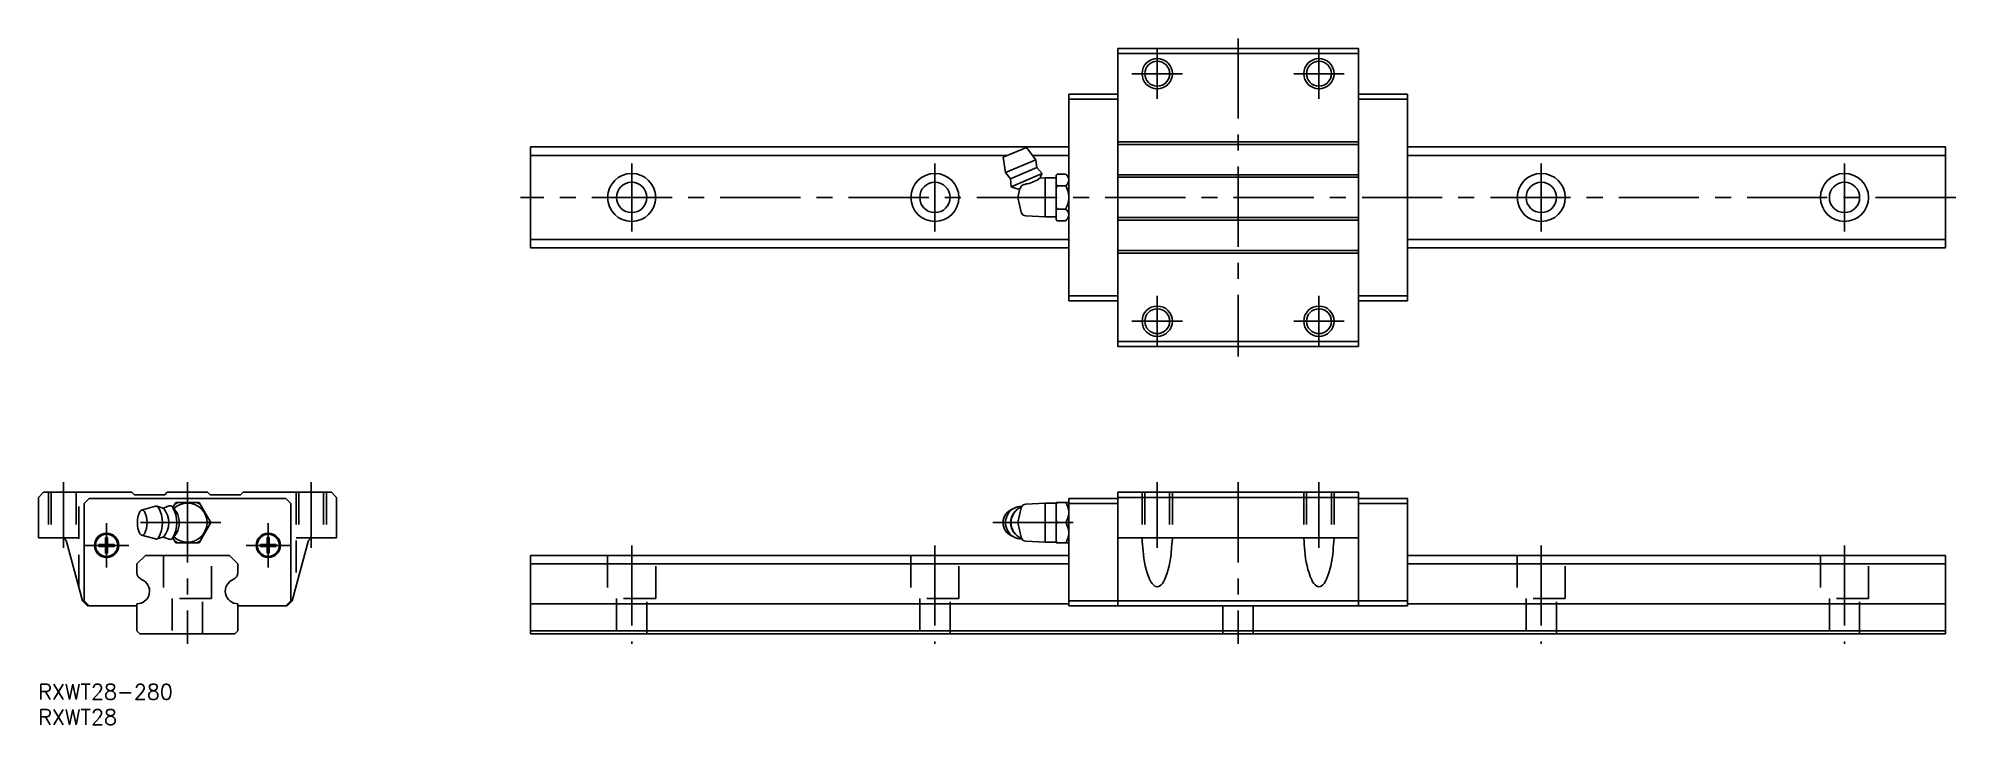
# Model space of a CAD drawing. Extents: x 0 to 379, y -8 to 128.
import ezdxf

# ---------------------------------------------------------------- set-up
doc = ezdxf.new("R2010")
doc.units = 0
doc.header["$LTSCALE"] = 0.5
doc.linetypes.add('CENTER', pattern=[50.8, 31.75, -6.35, 6.35, -6.35])
doc.linetypes.add('DASHED', pattern=[19.05, 12.7, -6.35])
for name, color, linetype in [('MSM_CENTER', 1, 'CENTER'), ('MSM_CONTINUOUS', 7, 'CONTINUOUS'), ('MSM_DASHED', 4, 'DASHED'), ('MSM_NARROW', 5, 'CONTINUOUS'), ('MSM_PART_NUMBER', 7, 'CONTINUOUS')]:
    doc.layers.add(name, color=color, linetype=linetype)
doc.styles.get("Standard").update_dxf_attribs({"font": 'txt.shx', "height": 2, "bigfont": 'bigfont.shx'})

# ---------------------------------------------------------------- blocks, each defined once
blk = doc.blocks.new('*U52')
at = {"layer": 'MSM_PART_NUMBER'}
blk.add_text('RXWT28-280', height=3, dxfattribs=at).set_placement((0, -3))
blk = doc.blocks.new('*U53')
at = {"layer": 'MSM_PART_NUMBER'}
blk.add_text('RXWT28', height=3, dxfattribs=at).set_placement((0, -8))

msp = doc.modelspace()

# ---------------------------------------------------------------- linework, layer by layer
at = {"layer": 'MSM_CENTER'}
for p, q in [((221.41, 115.88), (221.41, 125.88)), ((237.41, 127.88), (237.41, 64.88)), ((253.41, 115.88), (253.41, 125.88)), ((216.41, 120.88), (226.41, 120.88)), ((248.41, 120.88), (258.41, 120.88)), ((117.41, 89.63), (117.41, 103.13)), ((177.41, 89.63), (177.41, 103.13)), ((297.41, 89.63), (297.41, 103.13)), ((357.41, 89.63), (357.41, 103.13)), ((379.41, 96.38), (95.41, 96.38)), ((221.41, 66.88), (221.41, 76.88)), ((253.41, 66.88), (253.41, 76.88)), ((216.41, 71.88), (226.41, 71.88)), ((248.41, 71.88), (258.41, 71.88)), ((5, 40), (5, 27)), ((29.5, 40), (29.5, 8)), ((54, 40), (54, 27)), ((221.41, 40), (221.41, 27)), ((237.41, 40), (237.41, 8)), ((253.41, 40), (253.41, 27)), ((13.5, 23.1), (13.5, 31.9)), ((36.11, 32), (17.6, 32)), ((45.5, 23.1), (45.5, 31.9)), ((188.91, 32), (205.91, 32)), ((9.1, 27.5), (17.9, 27.5)), ((41.1, 27.5), (49.9, 27.5)), ((117.41, 27.5), (117.41, 8)), ((177.41, 27.5), (177.41, 8)), ((297.41, 27.5), (297.41, 8)), ((357.41, 27.5), (357.41, 8))]:
    msp.add_line(p, q, dxfattribs=at)
at = {"layer": 'MSM_CONTINUOUS'}
for p, q in [((213.61, 125.88), (261.21, 125.88)), ((213.61, 66.88), (213.61, 125.88)), ((261.21, 66.88), (261.21, 125.88)), ((213.61, 124.88), (261.21, 124.88)), ((203.91, 116.83), (213.61, 116.83)), ((203.91, 75.93), (203.91, 116.83)), ((203.91, 115.84), (213.61, 115.84)), ((270.91, 116.83), (261.21, 116.83)), ((270.91, 115.84), (261.21, 115.84)), ((270.91, 75.93), (270.91, 116.83)), ((97.41, 106.38), (97.41, 86.38)), ((203.91, 106.38), (97.41, 106.38)), ((190.91, 104.35), (195.51, 106.3)), ((197.38, 103.84), (195.51, 106.3)), ((213.61, 107.38), (261.21, 107.38)), ((213.61, 106.88), (261.21, 106.88)), ((377.41, 106.38), (270.91, 106.38)), ((377.41, 106.38), (377.41, 86.38)), ((191.73, 104.7), (97.41, 104.7)), ((190.91, 104.35), (191.38, 101.29)), ((191.38, 101.29), (197.38, 103.84)), ((203.91, 104.7), (196.73, 104.7)), ((197.58, 102.29), (197.38, 103.84)), ((377.41, 104.7), (270.91, 104.7)), ((191.38, 101.29), (192.36, 100.08)), ((192.36, 100.08), (197.58, 102.29)), ((192.36, 100.08), (192.48, 98.5)), ((192.48, 98.5), (198.63, 101.11)), ((198.63, 101.11), (197.58, 102.29)), ((198.21, 100.2), (198.63, 101.11)), ((199.21, 100.26), (198.21, 100.2)), ((201.41, 100.26), (199.21, 100.26)), ((199.21, 100.26), (199.21, 92.51)), ((201.62, 101), (201.41, 100.78)), ((201.41, 100.76), (201.62, 101)), ((201.41, 100.78), (201.41, 91.98)), ((201.62, 98.69), (201.41, 98.92)), ((201.41, 98.23), (201.62, 98.69)), ((201.62, 101), (203.29, 101)), ((201.62, 98.69), (203.29, 98.69)), ((203.91, 100.38), (203.29, 101)), ((213.61, 100.88), (261.21, 100.88)), ((213.61, 100.38), (261.21, 100.38)), ((192.48, 98.5), (193.87, 98)), ((194.21, 98.15), (193.81, 96.38)), ((193.81, 96.38), (194.48, 93.48)), ((193.87, 98), (194.34, 98.2)), ((195.4, 92.71), (199.21, 92.51)), ((199.21, 92.51), (201.41, 92.51)), ((201.41, 93.84), (201.62, 94.08)), ((201.62, 91.77), (201.41, 92)), ((201.41, 91.98), (201.62, 91.77)), ((201.62, 94.08), (203.29, 94.08)), ((201.62, 91.77), (203.29, 91.77)), ((203.29, 91.77), (203.91, 92.38)), ((213.61, 92.38), (261.21, 92.38)), ((213.61, 91.88), (261.21, 91.88)), ((203.91, 88.07), (97.41, 88.07)), ((377.41, 88.07), (270.91, 88.07)), ((203.91, 86.38), (97.41, 86.38)), ((213.61, 85.88), (261.21, 85.88)), ((213.61, 85.38), (261.21, 85.38)), ((377.41, 86.38), (270.91, 86.38)), ((203.91, 76.92), (213.61, 76.92)), ((203.91, 75.93), (213.61, 75.93)), ((270.91, 76.92), (261.21, 76.92)), ((270.91, 75.93), (261.21, 75.93)), ((213.61, 67.88), (261.21, 67.88)), ((213.61, 66.88), (261.21, 66.88)), ((1, 38), (0, 37)), ((18.5, 38), (1, 38)), ((19, 37.5), (18.5, 38)), ((25.5, 38), (25, 37.5)), ((33.5, 38), (25.5, 38)), ((34, 37.5), (33.5, 38)), ((40.5, 38), (40, 37.5)), ((58, 38), (40.5, 38)), ((59, 37), (58, 38)), ((213.61, 38), (261.21, 38)), ((213.61, 15.5), (213.61, 38)), ((261.21, 15.5), (261.21, 38)), ((0, 37), (0, 29)), ((10.04, 36.8), (9.05, 35.81)), ((9.05, 35.81), (9.05, 16.5)), ((48.96, 36.8), (10.04, 36.8)), ((25, 37.5), (19, 37.5)), ((20.42, 34.48), (23.18, 35.24)), ((23.48, 35.24), (24.84, 34.82)), ((24.7, 34.86), (25.89, 35.3)), ((26.56, 35.11), (27.41, 34.01)), ((27.19, 35.99), (26.63, 35.02)), ((31.81, 35.99), (27.19, 35.99)), ((34.11, 32), (31.81, 35.99)), ((40, 37.5), (34, 37.5)), ((49.95, 35.81), (48.96, 36.8)), ((49.95, 16.5), (49.95, 35.81)), ((59, 29), (59, 37)), ((194.48, 34.9), (193.81, 32)), ((199.21, 35.88), (195.4, 35.68)), ((201.41, 35.88), (199.21, 35.88)), ((199.21, 35.88), (199.21, 28.13)), ((201.41, 35.99), (201.41, 28)), ((203.91, 35.99), (201.41, 35.99)), ((201.41, 35.59), (201.62, 35.99)), ((203.91, 36.8), (213.61, 36.8)), ((203.91, 15.5), (203.91, 36.8)), ((203.91, 35.81), (213.61, 35.81)), ((213.61, 37), (261.21, 37)), ((270.91, 36.8), (261.21, 36.8)), ((270.91, 35.81), (261.21, 35.81)), ((270.91, 15.5), (270.91, 36.8)), ((31.81, 28), (34.11, 32)), ((193.81, 32), (194.48, 29.1)), ((201.62, 32), (201.41, 32.4)), ((201.41, 31.6), (201.62, 32)), ((201.62, 32), (203.29, 32)), ((0, 29), (4.63, 29)), ((5.6, 28.26), (8.75, 16.5)), ((13.3, 27.7), (11.97, 27.7)), ((11.97, 27.3), (13.3, 27.3)), ((13.3, 29.03), (13.3, 27.7)), ((13.3, 27.3), (13.3, 25.97)), ((13.7, 27.7), (13.7, 29.03)), ((15.03, 27.7), (13.7, 27.7)), ((13.7, 25.97), (13.7, 27.3)), ((13.7, 27.3), (15.03, 27.3)), ((20.42, 29.52), (23.18, 28.76)), ((23.48, 28.76), (24.84, 29.18)), ((24.7, 29.14), (25.89, 28.7)), ((26.56, 28.89), (27.41, 29.99)), ((26.63, 28.98), (27.19, 28)), ((27.19, 28), (31.81, 28)), ((45.3, 27.7), (43.97, 27.7)), ((43.97, 27.3), (45.3, 27.3)), ((45.3, 29.03), (45.3, 27.7)), ((45.3, 27.3), (45.3, 25.97)), ((45.7, 27.7), (45.7, 29.03)), ((47.03, 27.7), (45.7, 27.7)), ((45.7, 27.3), (47.03, 27.3)), ((45.7, 25.97), (45.7, 27.3)), ((50.25, 16.5), (53.4, 28.26)), ((54.37, 29), (59, 29)), ((195.4, 28.32), (199.21, 28.13)), ((199.21, 28.13), (201.41, 28.13)), ((201.62, 28), (201.41, 28.41)), ((201.41, 28), (203.91, 28)), ((203.91, 30.2), (203.91, 30.18)), ((213.61, 29), (261.21, 29)), ((19.5, 23.82), (21.18, 25.5)), ((19.5, 22.14), (19.5, 23.82)), ((21.18, 25.5), (37.82, 25.5)), ((37.82, 25.5), (39.5, 23.82)), ((39.5, 23.82), (39.5, 22.14)), ((97.41, 25.5), (97.41, 10)), ((203.91, 25.5), (97.41, 25.5)), ((203.91, 23.82), (97.41, 23.82)), ((377.41, 25.5), (270.91, 25.5)), ((377.41, 23.82), (270.91, 23.82)), ((377.41, 25.5), (377.41, 10)), ((8.75, 16.5), (9.75, 15.5)), ((9.05, 16.5), (10.05, 15.5)), ((9.75, 15.5), (19.5, 15.5)), ((19.5, 10.6), (19.5, 15.93)), ((39.5, 15.93), (39.5, 10.6)), ((39.5, 15.5), (49.25, 15.5)), ((48.95, 15.5), (49.95, 16.5)), ((49.25, 15.5), (50.25, 16.5)), ((203.91, 15.93), (97.41, 15.93)), ((270.91, 16.5), (203.91, 16.5)), ((203.91, 15.5), (270.91, 15.5)), ((377.41, 15.93), (270.91, 15.93)), ((20.1, 10), (19.5, 10.6)), ((38.9, 10), (20.1, 10)), ((39.5, 10.6), (38.9, 10)), ((377.41, 10.6), (97.41, 10.6)), ((377.41, 10), (97.41, 10))]:
    msp.add_line(p, q, dxfattribs=at)
for centre, radius in [((221.41, 120.88), 2.46), ((253.41, 120.88), 2.46), ((117.41, 96.38), 4.75), ((117.41, 96.38), 3), ((177.41, 96.38), 4.75), ((177.41, 96.38), 3), ((297.41, 96.38), 4.75), ((297.41, 96.38), 3), ((357.41, 96.38), 4.75), ((357.41, 96.38), 3), ((221.41, 71.88), 2.46), ((253.41, 71.88), 2.46), ((13.5, 27.5), 2.4), ((13.5, 27.5), 2.2), ((45.5, 27.5), 2.4), ((45.5, 27.5), 2.2)]:
    msp.add_circle(centre, radius, dxfattribs=at)
for centre, radius, start, end in [((195.27, 97.99), 0.956, 105.3988, 166.8653), ((196.09, 95.9), 3.2, 96.679, 109.6393), ((194.06, 106.05), 7.17, 283.3701, 305.3794), ((201.46, 99.09), 2.65, 29.7819, 46.2075), ((201.56, 100.52), 2.52, 313.5104, 332.3629), ((198.49, 96.15), 5.44, 4.5825, 27.8682), ((202.69, 99.8), 1.22, 6.5411, 29.2403), ((202.78, 99.86), 1.13, 333.1506, 354.166), ((198.97, 96.48), 4.94, 330.9471, 356.6022), ((195.45, 93.71), 1, 193, 267), ((208.45, 97.5), 7.64, 202.8152, 206.6361), ((202.16, 92.71), 1.77, 10.096, 50.304), ((201.56, 93.6), 2.52, 313.5104, 332.3629), ((202.78, 92.94), 1.13, 333.1506, 354.166), ((24.69, 32), 5.1, 154.2008, 205.7992), ((20.55, 34.01), 0.495, 25.5518, 154.4482), ((16.41, 32), 5.1, 334.2008, 25.7992), ((23.32, 34.73), 0.525, 29.5122, 105.3259), ((18.49, 32), 6.08, 330.505, 29.495), ((21.16, 32), 4.63, 322.579, 37.421), ((26.1, 34.75), 0.589, 27.8192, 110.3634), ((20.97, 32), 6.41, 331.842, 28.158), ((29.5, 32), 3.88, 226.0602, 133.9398), ((29.5, 32), 4.4, 114.7758, 125.2242), ((29.5, 32), 4.4, 54.7758, 65.2242), ((193.78, 32), 2.87, 108.8608, 251.1392), ((194.63, 32), 3.25, 89.9527, 270.0473), ((195.92, 32), 3.44, 112.8703, 247.1297), ((195.45, 34.68), 1, 93, 167), ((199.74, 33.79), 4.19, 5.281, 31.8664), ((23.35, 32), 4.53, 333.67, 26.33), ((29.5, 32), 4.4, 354.7758, 5.2242), ((195.39, 32), 3.03, 137.3434, 222.6566), ((199.86, 34.17), 4.06, 327.7209, 354.9534), ((199.86, 29.83), 4.06, 5.0466, 32.2791), ((4.63, 28), 1, 15, 90), ((13.5, 27.5), 1.54, 172.5379, 187.4621), ((13.5, 27.5), 1.54, 82.5379, 97.4621), ((13.5, 27.5), 1.54, 352.5379, 7.4621), ((20.55, 29.99), 0.495, 205.5521, 334.4479), ((23.32, 29.27), 0.525, 254.6741, 330.4878), ((26.1, 29.25), 0.589, 249.6365, 332.1807), ((29.5, 32), 4.4, 234.7758, 245.2242), ((29.5, 32), 4.4, 294.7758, 305.2242), ((45.5, 27.5), 1.54, 172.5379, 187.4621), ((45.5, 27.5), 1.54, 82.5379, 97.4621), ((45.5, 27.5), 1.54, 352.5379, 7.4621), ((54.37, 28), 1, 90, 165), ((195.45, 29.32), 1, 193, 267), ((199.74, 30.21), 4.19, 328.1336, 354.719), ((218.44, 28.97), 0.0374, 113.0915, 193.9387), ((218.88, 28.93), 0.478, 176.3383, 184.0047), ((162.21, 22.97), 56.5, 3.4656, 6.0146), ((280.6, 22.97), 56.5, 173.9854, 176.5344), ((224.37, 28.97), 0.0374, 346.0613, 66.9085), ((223.93, 28.93), 0.478, 355.9953, 3.6617), ((250.44, 28.97), 0.0374, 113.0915, 193.9387), ((250.88, 28.93), 0.478, 176.3383, 184.0047), ((194.21, 22.97), 56.5, 3.4656, 6.0146), ((312.6, 22.97), 56.5, 173.9854, 176.5344), ((256.37, 28.97), 0.0374, 346.0613, 66.9085), ((255.93, 28.93), 0.478, 355.9953, 3.6617), ((13.5, 27.5), 1.54, 262.5379, 277.4621), ((45.5, 27.5), 1.54, 262.5379, 277.4621), ((235.56, 27.38), 16.97, 183.3381, 203.3406), ((207.26, 27.38), 16.97, 336.6594, 356.6619), ((267.56, 27.38), 16.97, 183.3381, 203.3406), ((239.26, 27.38), 16.97, 336.6594, 356.6619), ((21, 22.14), 1.5, 180, 247.9757), ((19.5, 18.43), 2.5, 270, 67.9757), ((39.5, 18.43), 2.5, 112.0243, 270), ((38, 22.14), 1.5, 292.0243, 0), ((222.55, 21.7), 2.78, 202.1955, 235.2021), ((221.41, 20.22), 0.917, 241.1075, 298.8925), ((220.26, 21.7), 2.78, 304.7979, 337.8045), ((254.55, 21.7), 2.78, 202.1955, 235.2021), ((253.41, 20.22), 0.917, 241.1075, 298.8925), ((252.26, 21.7), 2.78, 304.7979, 337.8045)]:
    msp.add_arc(centre, radius, start, end, dxfattribs=at)
at = {"layer": 'MSM_DASHED'}
for p, q in [((2, 38), (2, 29)), ((2.54, 38), (2.54, 29)), ((7.46, 38), (7.46, 29)), ((8, 19.3), (8, 38)), ((51, 38), (51, 19.3)), ((51.54, 38), (51.54, 29)), ((56.46, 38), (56.46, 29)), ((57, 38), (57, 29)), ((218.41, 38), (218.41, 29)), ((218.95, 38), (218.95, 29)), ((223.87, 38), (223.87, 29)), ((224.41, 38), (224.41, 29)), ((250.41, 38), (250.41, 29)), ((250.95, 38), (250.95, 29)), ((255.87, 38), (255.87, 29)), ((256.41, 38), (256.41, 29)), ((8, 29), (4.63, 29)), ((54.37, 29), (51, 29)), ((24.75, 25.5), (24.75, 17)), ((34.25, 17), (34.25, 25.5)), ((112.66, 25.5), (112.66, 17)), ((122.16, 17), (122.16, 25.5)), ((172.66, 25.5), (172.66, 17)), ((182.16, 17), (182.16, 25.5)), ((292.66, 25.5), (292.66, 17)), ((302.16, 17), (302.16, 25.5)), ((352.66, 25.5), (352.66, 17)), ((362.16, 17), (362.16, 25.5)), ((34.25, 17), (24.75, 17)), ((26.5, 17), (26.5, 10)), ((32.5, 10), (32.5, 17)), ((122.16, 17), (112.66, 17)), ((114.41, 17), (114.41, 10)), ((120.41, 10), (120.41, 17)), ((182.16, 17), (172.66, 17)), ((174.41, 17), (174.41, 10)), ((180.41, 10), (180.41, 17)), ((234.41, 15.5), (234.41, 10)), ((240.41, 10), (240.41, 15.5)), ((302.16, 17), (292.66, 17)), ((294.41, 17), (294.41, 10)), ((300.41, 10), (300.41, 17)), ((362.16, 17), (352.66, 17)), ((354.41, 17), (354.41, 10)), ((360.41, 10), (360.41, 17))]:
    msp.add_line(p, q, dxfattribs=at)
at = {"layer": 'MSM_NARROW'}
for centre in [(221.41, 120.88), (253.41, 120.88), (221.41, 71.88), (253.41, 71.88)]:
    msp.add_circle(centre, 3, dxfattribs=at)

# ---------------------------------------------------------------- block references
at = {"layer": 'MSM_CONTINUOUS'}
for name in ['*U52', '*U53']:
    msp.add_blockref(name, (0, 0), dxfattribs=at)

doc.saveas('drawing.dxf')
